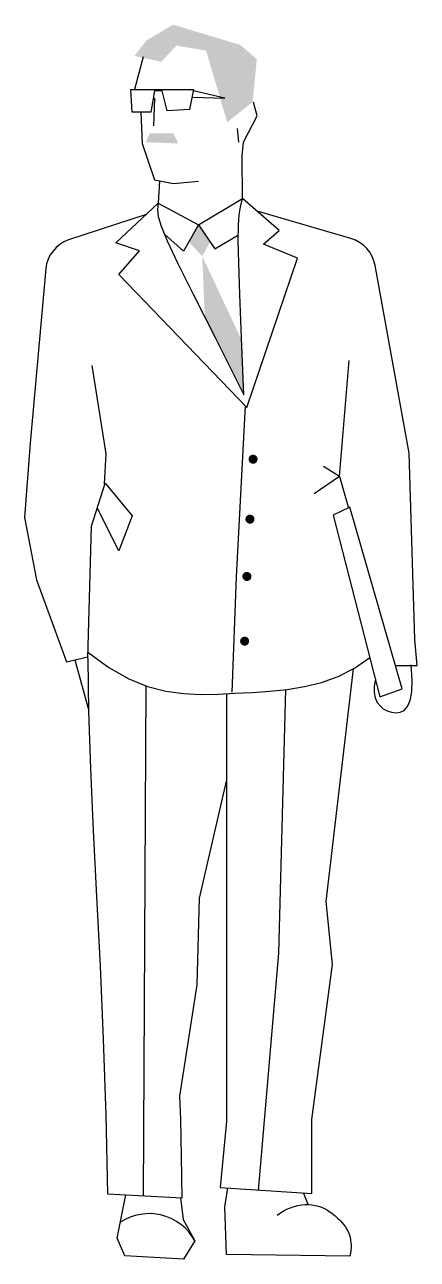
# Model space of a CAD drawing. Extents: x -0.28 to 0.26, y -0.01 to 1.7.
import ezdxf

# ---------------------------------------------------------------- set-up
doc = ezdxf.new("R2010")
doc.units = 0
doc.header["$MEASUREMENT"] = 0
doc.layers.add('PESSOAS', color=2, linetype='CONTINUOUS')

msp = doc.modelspace()

# ---------------------------------------------------------------- linework, layer by layer
at = {"layer": 'PESSOAS'}
for p, q in [((-0.1149, 1.656), (-0.127, 1.6109)), ((-0.1305, 1.5797), (-0.1322, 1.6109)), ((-0.1322, 1.6109), (-0.0941, 1.6109)), ((-0.0993, 1.6092), (-0.1045, 1.5797)), ((-0.0889, 1.6092), (-0.0993, 1.6092)), ((-0.0941, 1.6109), (-0.0456, 1.6109)), ((-0.082, 1.5815), (-0.0889, 1.6092)), ((-0.0456, 1.6109), (-0.0508, 1.5832)), ((-0.0023, 1.5988), (-0.0456, 1.6092)), ((-0.0993, 1.5988), (-0.101, 1.5607)), ((-0.0475, 1.6006), (-0.0023, 1.5988)), ((0.0428, 1.5745), (0.0376, 1.5936)), ((-0.1045, 1.5797), (-0.1305, 1.5797)), ((-0.0508, 1.5832), (-0.082, 1.5815)), ((0.0237, 1.5381), (0.0428, 1.5745)), ((0.0151, 1.5572), (0.0168, 1.5381)), ((0.022, 1.5191), (0.0237, 1.5381)), ((0.0224, 1.4602), (0.022, 1.5191)), ((-0.0923, 1.4848), (-0.0944, 1.4537)), ((-0.0944, 1.4537), (-0.0386, 1.4238)), ((-0.0386, 1.4238), (0.0224, 1.4602)), ((-0.0386, 1.4238), (-0.0594, 1.3874)), ((-0.0386, 1.4238), (-0.0161, 1.3909)), ((-0.0594, 1.3874), (-0.0855, 1.4108)), ((-0.0161, 1.3909), (0.0166, 1.4101)), ((-0.1862, 1.2294), (-0.1667, 1.1072)), ((0.1565, 1.0759), (0.1699, 1.2363)), ((0.0259, 1.1738), (0.0134, 0.9373)), ((-0.1667, 1.1072), (-0.1691, 1.0657)), ((0.1565, 1.0759), (0.1216, 1.052)), ((0.1565, 1.0759), (0.1342, 1.0897)), ((0.1565, 1.0759), (0.1685, 1.0339)), ((-0.1867, 1.0073), (-0.1676, 1.0666)), ((-0.1676, 1.0666), (-0.1302, 1.0217)), ((-0.1489, 0.973), (-0.1786, 1.0324)), ((0.171, 1.0335), (0.1477, 1.0225)), ((0.2434, 0.7825), (0.171, 1.0335)), ((-0.1918, 0.8242), (-0.1867, 1.0073)), ((-0.1302, 1.0217), (-0.1489, 0.973)), ((0.1477, 1.0225), (0.2125, 0.7713)), ((0.0135, 0.937), (0.0077, 0.7775)), ((-0.2212, 0.8198), (-0.1917, 0.8264)), ((-0.2096, 0.8224), (-0.1901, 0.7521)), ((0.2342, 0.8145), (0.2642, 0.8147)), ((-0.1116, 0.7868), (-0.1152, 0.0813)), ((0.0002, 0.7756), (0.0002, 0.1846)), ((0.0819, 0.7812), (0.0722, 0.4169)), ((0.2125, 0.7713), (0.2434, 0.7825)), ((0.0722, 0.4169), (0.0441, 0.0887)), ((0.0002, 0.1846), (-0.0084, 0.0929)), ((-0.0084, 0.0929), (0.1183, 0.0847)), ((-0.0023, 0.066), (0.0021, 0.0922)), ((0.1133, 0.0691), (0.1068, 0.0855)), ((-0.1644, 0.0839), (-0.0611, 0.0785)), ((-0.151, 0.0229), (-0.139, 0.0826)), ((-0.0634, 0.0786), (-0.0599, 0.0486)), ((0, 0), (-0.0023, 0.066)), ((-0.0599, 0.0486), (-0.0436, 0.0192)), ((0.1707, -0.0023), (0, 0))]:
    msp.add_line(p, q, dxfattribs=at)
for points in [[(-0.1184, 1.5797), (-0.1166, 1.5364), (-0.0993, 1.4862), (-0.0733, 1.481), (-0.0386, 1.4844)], [(0.0283, 1.1713), (-0.1487, 1.3554), (-0.1202, 1.3879), (-0.1529, 1.399), (-0.0944, 1.4537)], [(-0.0944, 1.4537), (-0.0951, 1.4449), (-0.0942, 1.4353), (-0.0902, 1.4219), (-0.0817, 1.4016), (-0.0674, 1.3713), (-0.0459, 1.3278), (-0.0157, 1.2681), (0.0244, 1.189)], [(0.0244, 1.189), (0.0211, 1.2678), (0.0186, 1.3274), (0.0171, 1.3711), (0.0165, 1.4018), (0.0167, 1.423), (0.0178, 1.4376), (0.0197, 1.4489), (0.0224, 1.4602)], [(0.0283, 1.1713), (0.0986, 1.378), (0.0516, 1.3972), (0.0731, 1.4159), (0.0224, 1.4602)], [(-0.1918, 0.8242), (-0.1908, 0.7513), (-0.1881, 0.6719), (-0.1842, 0.5863), (-0.1796, 0.495), (-0.1748, 0.3987), (-0.1703, 0.2977), (-0.1667, 0.1926), (-0.1644, 0.0839)], [(-0.1915, 0.8328), (-0.1625, 0.8117), (-0.135, 0.7963), (-0.1089, 0.7857), (-0.0838, 0.7791), (-0.0595, 0.7757), (-0.0357, 0.7746), (-0.012, 0.775), (0.0117, 0.7761), (0.0358, 0.7774), (0.06, 0.779), (0.0842, 0.7815), (0.1082, 0.7854), (0.1318, 0.7912), (0.1549, 0.7995), (0.1772, 0.8107), (0.1985, 0.8254)], [(0.1183, 0.0847), (0.1182, 0.1866), (0.147, 0.401), (0.1383, 0.4883), (0.1759, 0.8101)], [(0.2062, 0.7958), (0.2045, 0.7858), (0.2045, 0.7771), (0.206, 0.7697), (0.2087, 0.7636), (0.2126, 0.7587), (0.2172, 0.7548), (0.2226, 0.752), (0.2284, 0.7502), (0.2344, 0.7493), (0.2404, 0.7499), (0.2459, 0.7525), (0.2507, 0.7577), (0.2544, 0.766), (0.2567, 0.7781), (0.2572, 0.7945), (0.2555, 0.8157)], [(-0.0611, 0.0785), (-0.0623, 0.1355), (-0.0629, 0.1872), (-0.0645, 0.2193), (-0.0406, 0.3728), (-0.037, 0.4927), (0.0002, 0.6548)], [(-0.0436, 0.0192), (-0.0595, -0.0065), (-0.1404, -0.0016), (-0.151, 0.0229)]]:
    msp.add_lwpolyline(points, dxfattribs=at)
for points in [[(-0.1109, 1.4382), (-0.2185, 1.4029, 0.28381), (-0.25, 1.3635), (-0.2717, 1.1219), (-0.2791, 1.0193), (-0.2629, 0.9332), (-0.2212, 0.8198)], [(0.2642, 0.8147), (0.261, 0.8506), (0.2531, 1.1083), (0.2059, 1.3675, 0.28381), (0.1722, 1.405), (0.0428, 1.4429)], [(0.0705, 0.0546, -0.151745), (0.1091, 0.0691, -0.174084), (0.1438, 0.0588, -0.049665), (0.1603, 0.044, -0.076041), (0.1684, 0.0319, -0.092706), (0.1724, 0.0161, -0.081542), (0.1707, -0.0023)]]:
    msp.add_lwpolyline(points, format="xyb", dxfattribs=at)
at = {"layer": 'PESSOAS', "const_width": 0.00625}
for points in [[(0.0338, 1.0998, 1), (0.0401, 1.0998, 1)], [(0.0295, 1.0169, 1), (0.0357, 1.0169, 1)], [(0.0253, 0.9377, 1), (0.0316, 0.9377, 1)], [(0.0222, 0.8482, 1), (0.0284, 0.8482, 1)]]:
    msp.add_lwpolyline(points, format="xyb", close=True, dxfattribs=at)
at = {"layer": 'PESSOAS'}
msp.add_arc((-0.1069, -0.0154), 0.0721, 28.6224, 123.307, dxfattribs=at)
for points in [[(-0.1105, 1.6788), (0.0195, 1.6726), (-0.0737, 1.7006)], [(-0.1271, 1.6574), (-0.0901, 1.6493), (-0.1105, 1.6788), (-0.0643, 1.6769)], [(-0.0281, 1.6647), (0.0422, 1.6528), (-0.1105, 1.6788), (0.0195, 1.6726)], [(0.0011, 1.5658), (0.0362, 1.5936), (-0.0281, 1.6647), (0.0422, 1.6528)], [(-0.1114, 1.5381), (-0.1062, 1.5503), (-0.0664, 1.5364), (-0.0733, 1.5503)], [(-0.04, 1.4245), (-0.0521, 1.4003), (-0.0226, 1.4004), (-0.0334, 1.3805)], [(-0.0334, 1.3805), (0.0203, 1.2662), (-0.0298, 1.2957), (0.0244, 1.189)]]:
    msp.add_solid(points, dxfattribs=at)

doc.saveas('drawing.dxf')
